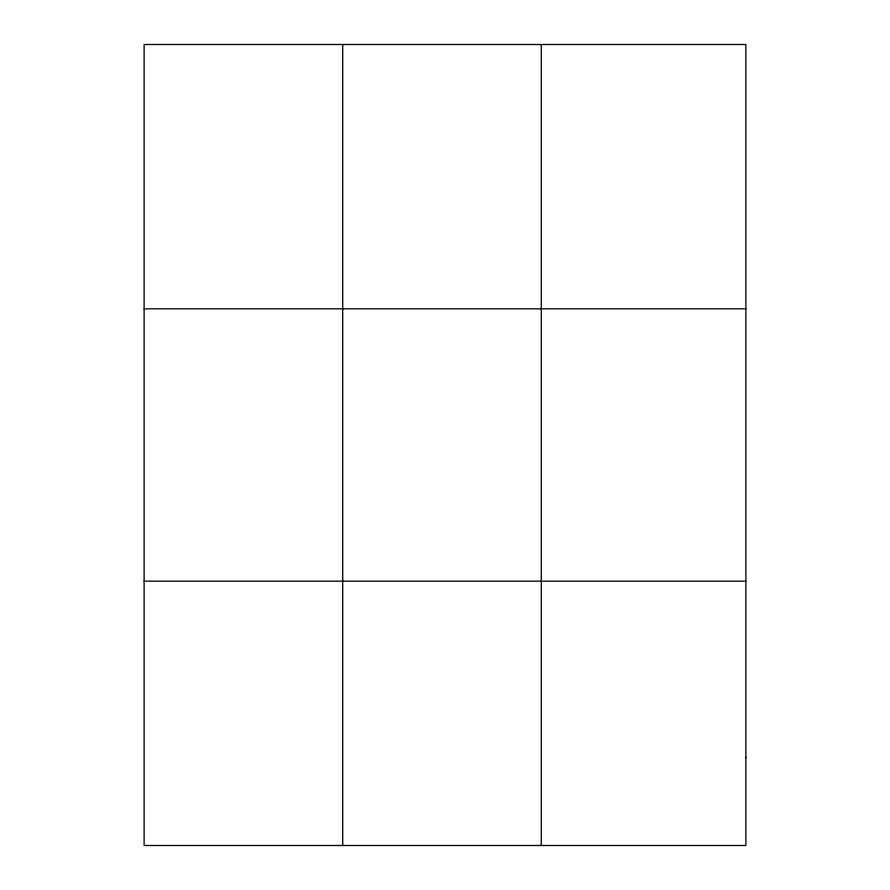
<?xml version="1.0" encoding="UTF-8"?>
<svg xmlns="http://www.w3.org/2000/svg" width="890" height="890" viewBox="0 0 890 890"><rect width="100%" height="100%" fill="white"/><g stroke="black" fill="none" stroke-linecap="round" stroke-linejoin="round"><path stroke-width="1.33" d="M342.706 44.5L342.706 845.5M541.276 44.5L541.276 845.5M144.124 308.83L745.876 308.83M144.124 581.17L745.876 581.17M745.876 757.39L745.876 845.5L144.124 845.5L144.124 44.5L745.876 44.5L745.876 757.39"/></g></svg>
